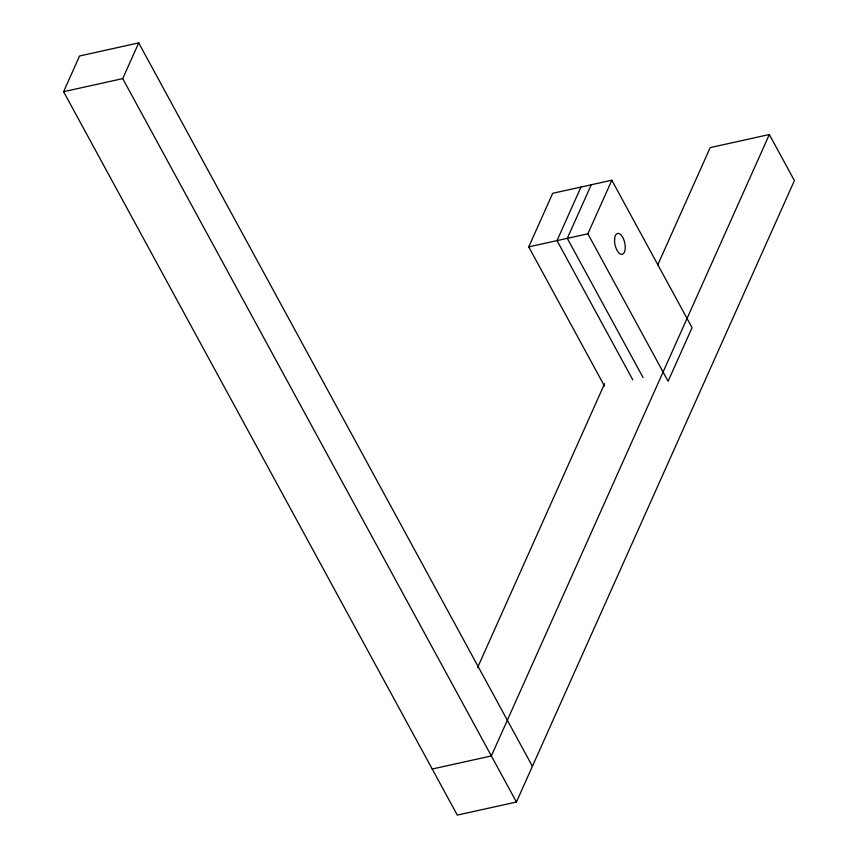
<?xml version="1.0" encoding="UTF-8"?>
<svg xmlns="http://www.w3.org/2000/svg" width="858" height="858" viewBox="0 0 858 858"><rect width="100%" height="100%" fill="white"/><g stroke="black" fill="none" stroke-linecap="round" stroke-linejoin="round"><path stroke-width="1.29" d="M657.668 265.047L710.199 147.608L769.326 134.524L794.401 180.609L516.43 802.015L457.303 815.1L63.599 91.699L79.569 55.985L138.706 42.9L532.41 766.301M516.43 802.015L122.726 78.614L138.706 42.9M604.515 386.132L528.732 246.879L552.691 193.307L611.818 180.223L692.063 327.67L668.103 381.242L587.859 233.794L611.818 180.223M580.973 187.044L557.014 240.615L632.796 379.869M591.259 184.77L567.288 238.342L643.082 377.595M477.638 667.492L604.59 383.698M769.326 134.524L491.355 755.941L432.218 769.025M63.599 91.699L122.726 78.614M528.732 246.879L587.859 233.794M614.575 239.371A10.693 4.944 77.5 0 0 622.104 254.333A10.693 4.944 77.5 0 0 623.026 237.913A10.693 4.944 77.5 0 0 614.575 239.371"/></g></svg>
